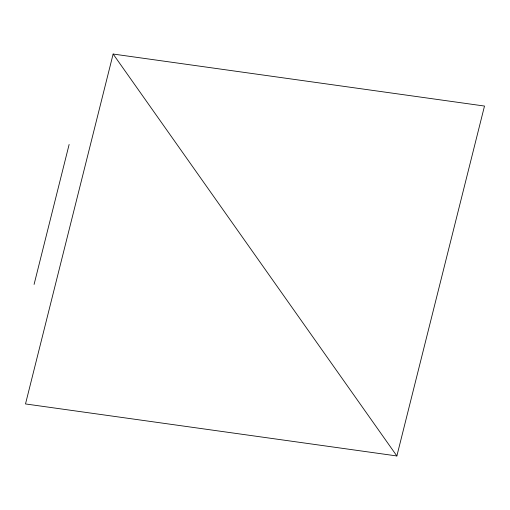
<?xml version="1.0" encoding="UTF-8"?>
<svg xmlns="http://www.w3.org/2000/svg" width="510" height="510" viewBox="0 0 510 510"><rect width="100%" height="100%" fill="white"/><g stroke="black" fill="none" stroke-linecap="round" stroke-linejoin="round"><path stroke-width="0.76" d="M34.081 284.421L69.13 144.457M113.131 54.041L25.5 403.945L396.869 455.959L484.5 106.055L113.131 54.041L396.869 455.959"/></g></svg>
